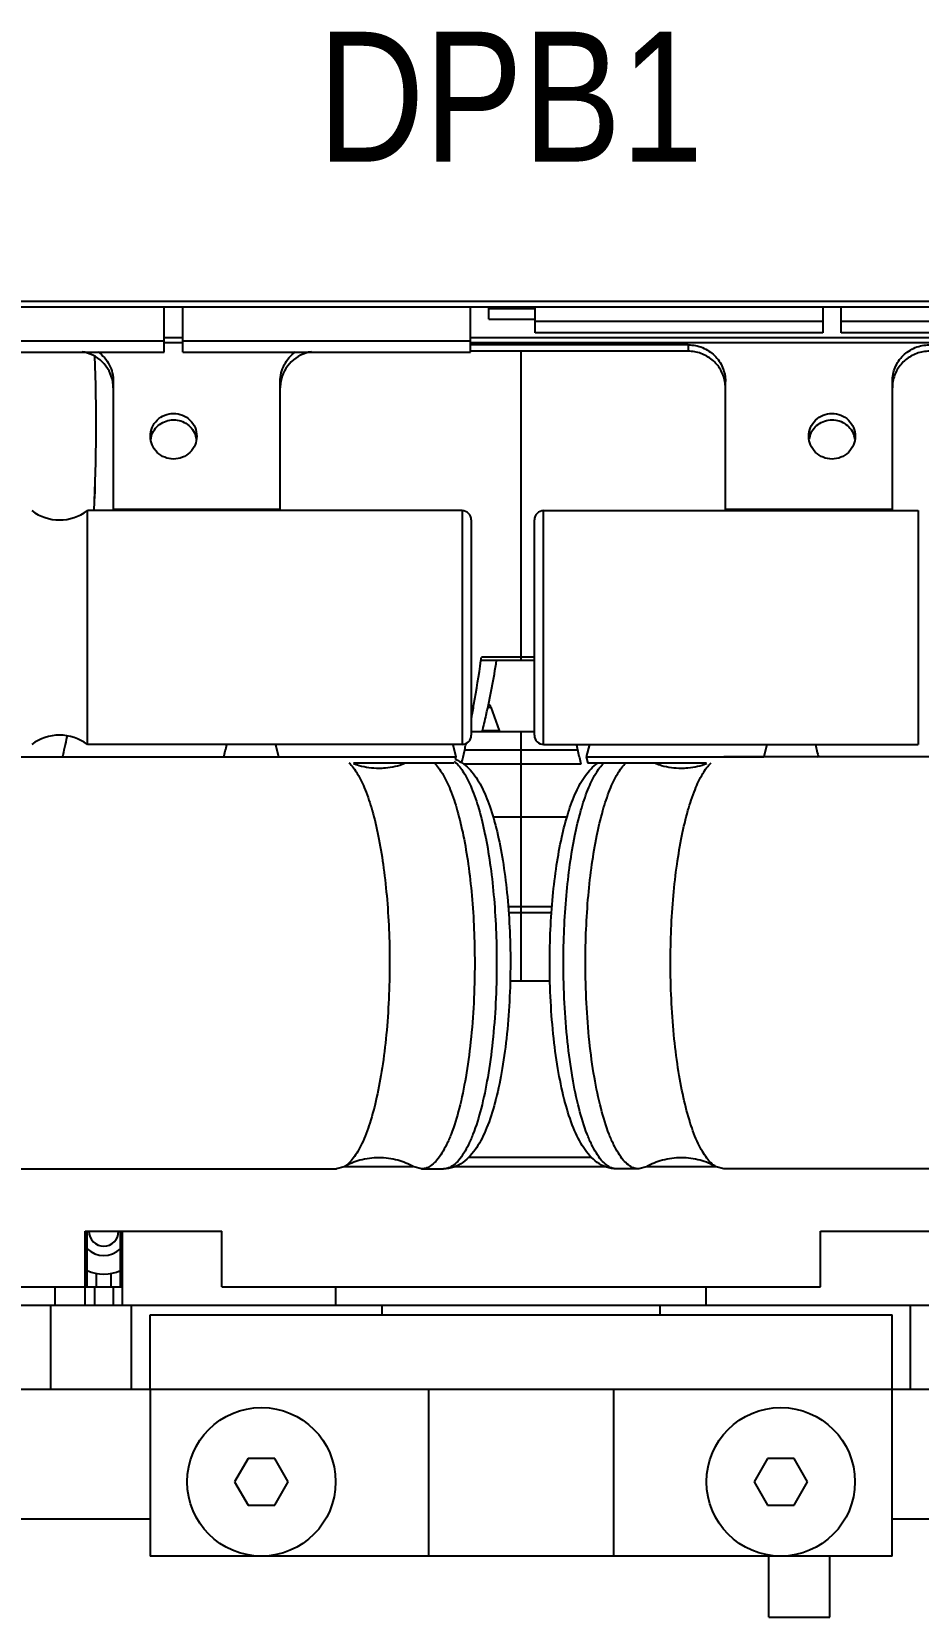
# Model space of a CAD drawing. Header units: millimetres. Extents: x 0 to 841, y 0 to 594.
# Drawn here: x 253.31 to 277.21, y 177.26 to 219.98 of the extents above; entities that cross this region are included whole.
import ezdxf

# ---------------------------------------------------------------- set-up
doc = ezdxf.new("R2010")
doc.units = ezdxf.units.MM
doc.header["$LTSCALE"] = 46.255
doc.layers.get('0').update_dxf_attribs({"linetype": 'CONTINUOUS'})
doc.layers.add('AXIS', color=7, linetype='CONTINUOUS')
doc.styles.add('TEXTSTYLE_2', font='txt', dxfattribs={"width": 0.85})

msp = doc.modelspace()

# ---------------------------------------------------------------- linework, layer by layer
at = {"color": 7, "linetype": 'CONTINUOUS'}
for p, q in [((288.888, 212.705), (248.888, 212.705)), ((248.888, 212.566), (288.888, 212.566)), ((256.888, 211.347), (256.888, 212.566)), ((257.388, 211.347), (257.388, 212.566)), ((265.138, 211.347), (265.138, 212.566)), ((265.638, 212.233), (265.638, 212.566)), ((265.638, 212.52), (266.888, 212.52)), ((266.888, 211.868), (266.888, 212.566)), ((274.638, 212.566), (274.638, 211.868)), ((275.138, 211.868), (275.138, 212.566)), ((265.638, 212.233), (266.888, 212.233)), ((274.638, 212.172), (266.888, 212.172)), ((282.888, 212.172), (275.138, 212.172)), ((249.138, 211.651), (256.888, 211.651)), ((256.888, 211.741), (257.388, 211.741)), ((256.888, 211.602), (257.388, 211.602)), ((257.388, 211.651), (265.138, 211.651)), ((265.138, 211.741), (283.138, 211.741)), ((265.138, 211.602), (283.138, 211.602)), ((271.013, 211.541), (265.138, 211.541)), ((274.638, 211.868), (266.888, 211.868)), ((271.013, 211.541), (271.013, 211.368)), ((282.888, 211.868), (275.138, 211.868)), ((249.138, 211.347), (256.888, 211.347)), ((257.388, 211.347), (265.138, 211.347)), ((271.013, 211.368), (265.138, 211.368)), ((266.506, 203.047), (266.506, 211.368)), ((255.513, 210.556), (255.513, 207.074)), ((260.013, 207.074), (260.013, 210.556)), ((272.013, 207.074), (272.013, 210.556)), ((276.513, 207.074), (276.513, 210.556)), ((254.813, 200.774), (254.813, 207.074)), ((255.513, 207.11), (260.013, 207.11)), ((264.913, 207.074), (264.913, 200.774)), ((265.163, 206.824), (265.163, 201.024)), ((266.863, 201.024), (266.863, 206.824)), ((267.113, 200.774), (267.113, 207.074)), ((272.013, 207.11), (276.513, 207.11)), ((277.213, 207.074), (277.213, 200.774)), ((265.423, 203.032), (265.425, 203.045)), ((265.437, 203.131), (266.863, 203.131)), ((265.437, 203.047), (266.863, 203.047)), ((265.609, 201.777), (265.686, 201.777)), ((265.686, 201.777), (265.91, 201.148)), ((265.163, 201.119), (266.863, 201.119)), ((265.464, 201.148), (265.91, 201.148)), ((265.91, 201.148), (265.916, 201.119)), ((266.506, 194.405), (266.506, 201.119)), ((259.881, 200.774), (259.968, 200.438)), ((259.968, 200.438), (264.749, 200.438)), ((264.662, 200.774), (264.749, 200.438)), ((268.033, 200.62), (264.979, 200.62)), ((268.35, 200.774), (268.263, 200.438)), ((268.263, 200.438), (273.045, 200.438)), ((273.131, 200.774), (273.045, 200.438)), ((268.118, 200.245), (264.95, 200.245)), ((265.75, 198.82), (267.746, 198.82)), ((266.158, 196.403), (267.337, 196.403)), ((266.168, 196.249), (267.327, 196.249)), ((261.733, 189.395), (261.525, 189.337)), ((261.752, 189.405), (263.591, 189.405)), ((263.819, 189.337), (263.611, 189.395)), ((264.724, 189.405), (268.771, 189.405)), ((265.095, 189.655), (268.401, 189.655)), ((269.884, 189.395), (269.676, 189.337)), ((269.903, 189.405), (271.743, 189.405)), ((271.97, 189.337), (271.763, 189.395)), ((254.756, 187.655), (258.44, 187.655)), ((254.756, 185.655), (254.756, 187.655)), ((255.756, 187.655), (255.756, 185.655)), ((258.44, 186.155), (258.44, 187.655)), ((274.573, 187.655), (278.256, 187.655)), ((274.573, 186.155), (274.573, 187.655)), ((255.056, 186.155), (255.056, 186.525)), ((255.456, 186.155), (255.456, 186.525)), ((246.006, 186.155), (255.756, 186.155)), ((253.95, 185.655), (253.95, 186.155)), ((255.006, 186.155), (255.006, 185.655)), ((255.506, 186.155), (255.506, 185.655)), ((258.44, 186.155), (274.573, 186.155)), ((261.515, 185.655), (261.515, 186.155)), ((271.497, 185.655), (271.497, 186.155)), ((287.006, 185.655), (246.006, 185.655)), ((253.831, 183.405), (253.831, 185.655)), ((256.006, 183.405), (256.006, 185.655)), ((277.006, 183.405), (277.006, 185.655)), ((249.51, 183.405), (283.502, 183.405)), ((256.506, 183.405), (256.506, 178.905)), ((264.006, 183.405), (264.006, 178.905)), ((269.006, 178.905), (269.006, 183.405)), ((276.506, 178.905), (276.506, 183.405)), ((259.145, 181.53), (258.784, 180.905)), ((259.867, 181.53), (259.145, 181.53)), ((260.228, 180.905), (259.867, 181.53)), ((273.145, 181.53), (272.784, 180.905)), ((273.867, 181.53), (273.145, 181.53)), ((274.228, 180.905), (273.867, 181.53)), ((258.784, 180.905), (259.145, 180.28)), ((259.867, 180.28), (260.228, 180.905)), ((272.784, 180.905), (273.145, 180.28)), ((273.867, 180.28), (274.228, 180.905)), ((250.681, 179.905), (256.506, 179.905)), ((259.145, 180.28), (259.867, 180.28)), ((273.145, 180.28), (273.867, 180.28)), ((276.506, 179.905), (282.331, 179.905)), ((276.506, 178.905), (256.506, 178.905)), ((273.181, 177.255), (273.181, 178.905)), ((274.831, 177.255), (274.831, 178.905)), ((273.181, 177.255), (274.831, 177.255))]:
    msp.add_line(p, q, dxfattribs=at)
for centre in [(259.506, 180.905), (273.506, 180.905)]:
    msp.add_circle(centre, 2, dxfattribs=at)
for centre, radius, start, end in [((204.184, 209.406), 50.868, 357.3653, 2.063), ((204.321, 209.406), 50.73, 357.3635, 2.0638), ((254.54, 210.382), 0.973, 0.025, 10.1977), ((260.986, 210.382), 0.973, 169.8023, 179.975), ((271.04, 210.382), 0.973, 0.025, 10.1977), ((277.486, 210.382), 0.973, 169.8023, 179.975), ((257.122, 208.905), 0.609, 163.7447, 171.2767), ((257.154, 208.905), 0.609, 8.7229, 16.5614), ((274.872, 208.905), 0.609, 163.7447, 171.2767), ((274.904, 208.905), 0.609, 8.7229, 16.5614), ((254.063, 208.074), 1.25, 233.1301, 306.8699), ((264.913, 206.824), 0.25, 360, 90), ((267.113, 206.824), 0.25, 90, 180), ((230.016, 208.059), 35.762, 351.9396, 352.0784), ((254.063, 199.774), 1.25, 53.1301, 126.8699), ((230.907, 205.959), 23.887, 346.5894, 347.9866), ((230.927, 205.954), 23.866, 346.5946, 347.9682), ((264.913, 201.024), 0.25, 270, 0), ((267.113, 201.024), 0.25, 180, 270), ((236.059, 205.774), 23.061, 346.5902, 347.4758), ((243.381, 205.568), 22.162, 346.1979, 347.0214), ((242.111, 205.863), 23.465, 347.0171, 347.3978), ((241.572, 205.984), 24.018, 347.3968, 347.5142), ((290.959, 205.876), 23.525, 192.5482, 192.9825), ((289.527, 205.544), 22.055, 192.9771, 193.9024), ((296.953, 205.774), 23.061, 192.5242, 193.4098), ((264.212, 199.711), 0.783, 49.1666, 50.1576), ((255.256, 187.655), 0.4, 180, 360), ((255.256, 187.655), 0.65, 226.0078, 313.9921)]:
    msp.add_arc(centre, radius, start, end, dxfattribs=at)
for points, knots in [([(271.013, 211.541), (271.143, 211.541), (271.405, 211.49), (271.738, 211.272), (271.961, 210.944), (272.013, 210.685), (272.013, 210.556)], [0, 0, 0, 0, 0.251784, 0.5025, 0.751752, 1, 1, 1, 1]), ([(276.513, 210.556), (276.513, 210.685), (276.565, 210.944), (276.788, 211.272), (277.121, 211.49), (277.383, 211.541), (277.513, 211.541)], [0, 0, 0, 0, 0.248248, 0.4975, 0.748216, 1, 1, 1, 1]), ([(255.498, 210.555), (255.462, 210.752), (255.26, 211.134), (254.872, 211.323), (254.673, 211.355)], [0, 0, 0, 0, 0.49778, 1, 1, 1, 1]), ([(255.1, 211.354), (255.226, 211.264), (255.437, 211.022), (255.513, 210.71), (255.513, 210.556)], [0, 0, 0, 0, 0.501408, 1, 1, 1, 1]), ([(260.013, 210.556), (260.013, 210.71), (260.088, 211.022), (260.3, 211.264), (260.426, 211.354)], [0, 0, 0, 0, 0.498592, 1, 1, 1, 1]), ([(260.853, 211.355), (260.654, 211.323), (260.266, 211.134), (260.064, 210.752), (260.028, 210.555)], [0, 0, 0, 0, 0.50222, 1, 1, 1, 1]), ([(271.998, 210.555), (271.977, 210.667), (271.896, 210.887), (271.668, 211.153), (271.361, 211.327), (271.129, 211.368), (271.013, 211.368)], [0, 0, 0, 0, 0.248337, 0.49776, 0.748438, 1, 1, 1, 1]), ([(277.513, 211.368), (277.397, 211.368), (277.164, 211.327), (276.858, 211.153), (276.63, 210.887), (276.549, 210.667), (276.528, 210.555)], [0, 0, 0, 0, 0.251562, 0.50224, 0.751663, 1, 1, 1, 1]), ([(256.513, 209.079), (256.513, 209.159), (256.546, 209.322), (256.685, 209.526), (256.893, 209.663), (257.138, 209.711), (257.383, 209.663), (257.591, 209.526), (257.73, 209.322), (257.763, 209.159), (257.763, 209.079)], [0, 0, 0, 0, 0.124131, 0.248748, 0.374118, 0.5, 0.625882, 0.751252, 0.875869, 1, 1, 1, 1]), ([(256.537, 209.076), (256.574, 209.201), (256.736, 209.434), (257.136, 209.564), (257.537, 209.436), (257.7, 209.204), (257.738, 209.079)], [0, 0, 0, 0, 0.248893, 0.499985, 0.75109, 1, 1, 1, 1]), ([(274.263, 209.079), (274.263, 209.159), (274.296, 209.322), (274.435, 209.526), (274.643, 209.663), (274.888, 209.711), (275.133, 209.663), (275.341, 209.526), (275.48, 209.322), (275.513, 209.159), (275.513, 209.079)], [0, 0, 0, 0, 0.124131, 0.248748, 0.374118, 0.5, 0.625882, 0.751252, 0.875869, 1, 1, 1, 1]), ([(274.287, 209.076), (274.324, 209.201), (274.486, 209.434), (274.886, 209.564), (275.287, 209.436), (275.45, 209.204), (275.488, 209.079)], [0, 0, 0, 0, 0.248893, 0.499985, 0.75109, 1, 1, 1, 1]), ([(257.763, 209.079), (257.763, 208.999), (257.73, 208.837), (257.591, 208.632), (257.383, 208.496), (257.138, 208.448), (256.893, 208.496), (256.685, 208.632), (256.546, 208.837), (256.513, 208.999), (256.513, 209.079)], [0, 0, 0, 0, 0.124131, 0.248748, 0.374118, 0.5, 0.625882, 0.751252, 0.875869, 1, 1, 1, 1]), ([(275.513, 209.079), (275.513, 208.999), (275.48, 208.837), (275.341, 208.632), (275.133, 208.496), (274.888, 208.448), (274.643, 208.496), (274.435, 208.632), (274.296, 208.837), (274.263, 208.999), (274.263, 209.079)], [0, 0, 0, 0, 0.124131, 0.248748, 0.374118, 0.5, 0.625882, 0.751252, 0.875869, 1, 1, 1, 1]), ([(265.166, 201.484), (265.19, 201.609), (265.285, 202.123), (265.367, 202.64), (265.423, 203.032)], [0, 0, 0, 0, 0.242262, 1, 1, 1, 1]), ([(265.459, 201.114), (265.496, 201.264), (265.645, 201.903), (265.767, 202.548), (265.847, 203.042)], [0, 0, 0, 0, 0.236424, 1, 1, 1, 1]), ([(265.629, 201.867), (265.642, 201.859), (265.665, 201.83), (265.679, 201.797), (265.686, 201.777)], [0, 0, 0, 0, 0.40541, 1, 1, 1, 1]), ([(261.864, 200.28), (261.954, 200.195), (262.122, 199.961), (262.326, 199.524), (262.51, 198.962), (262.668, 198.289), (262.796, 197.524), (262.925, 196.382), (262.961, 195.492), (262.961, 194.887)], [0, 0, 0, 0, 0.066154, 0.152378, 0.258564, 0.382974, 0.522898, 0.674982, 1, 1, 1, 1]), ([(261.979, 200.263), (262.032, 200.243), (262.256, 200.169), (262.493, 200.137), (262.672, 200.137)], [0, 0, 0, 0, 0.240527, 1, 1, 1, 1]), ([(262.672, 200.137), (262.732, 200.137), (262.964, 200.147), (263.195, 200.2), (263.356, 200.26)], [0, 0, 0, 0, 0.258695, 1, 1, 1, 1]), ([(264.158, 200.28), (264.248, 200.196), (264.416, 199.962), (264.619, 199.524), (264.803, 198.962), (264.962, 198.29), (265.09, 197.525), (265.219, 196.382), (265.255, 195.492), (265.255, 194.887)], [0, 0, 0, 0, 0.066134, 0.15234, 0.258517, 0.382925, 0.522855, 0.67495, 1, 1, 1, 1]), ([(264.724, 200.303), (264.816, 200.224), (264.988, 199.996), (265.196, 199.564), (265.384, 199.004), (265.546, 198.329), (265.677, 197.557), (265.809, 196.401), (265.847, 195.5), (265.847, 194.887)], [0, 0, 0, 0, 0.064652, 0.149673, 0.255176, 0.379458, 0.519766, 0.672649, 1, 1, 1, 1]), ([(264.734, 200.373), (264.813, 200.341), (264.96, 200.256), (265.145, 200.083), (265.301, 199.879), (265.489, 199.558), (265.686, 199.073), (265.874, 198.401), (266.024, 197.625), (266.135, 196.763), (266.202, 195.84), (266.217, 195.208), (266.217, 194.887)], [0, 0, 0, 0, 0.0432, 0.08536, 0.128283, 0.173577, 0.275084, 0.393706, 0.528854, 0.677743, 0.836355, 1, 1, 1, 1]), ([(267.278, 194.887), (267.278, 195.487), (267.316, 196.367), (267.452, 197.495), (267.588, 198.248), (267.758, 198.909), (267.963, 199.47), (268.213, 199.934), (268.441, 200.181), (268.571, 200.27)], [0, 0, 0, 0, 0.317543, 0.465516, 0.601216, 0.72193, 0.826544, 0.916889, 1, 1, 1, 1]), ([(267.648, 194.887), (267.648, 195.492), (267.685, 196.382), (267.813, 197.525), (267.942, 198.29), (268.1, 198.962), (268.284, 199.525), (268.488, 199.962), (268.656, 200.196), (268.746, 200.28)], [0, 0, 0, 0, 0.325056, 0.477153, 0.617085, 0.741493, 0.847668, 0.933871, 1, 1, 1, 1]), ([(268.24, 194.887), (268.24, 195.492), (268.276, 196.382), (268.405, 197.525), (268.534, 198.29), (268.692, 198.962), (268.876, 199.524), (269.079, 199.962), (269.247, 200.196), (269.337, 200.28)], [0, 0, 0, 0, 0.32505, 0.477145, 0.617075, 0.741483, 0.84766, 0.933866, 1, 1, 1, 1]), ([(270.131, 200.263), (270.184, 200.243), (270.408, 200.169), (270.645, 200.137), (270.823, 200.137)], [0, 0, 0, 0, 0.240527, 1, 1, 1, 1]), ([(270.534, 194.887), (270.534, 195.492), (270.57, 196.382), (270.699, 197.524), (270.827, 198.289), (270.986, 198.962), (271.17, 199.524), (271.373, 199.961), (271.541, 200.195), (271.631, 200.28)], [0, 0, 0, 0, 0.325018, 0.477101, 0.617026, 0.741436, 0.847622, 0.933845, 1, 1, 1, 1]), ([(270.823, 200.137), (270.884, 200.137), (271.116, 200.147), (271.347, 200.2), (271.508, 200.26)], [0, 0, 0, 0, 0.258695, 1, 1, 1, 1]), ([(262.961, 194.887), (262.961, 194.241), (262.92, 193.294), (262.773, 192.085), (262.628, 191.289), (262.45, 190.606), (262.271, 190.121), (262.11, 189.809), (261.963, 189.588), (261.831, 189.451), (261.733, 189.395)], [0, 0, 0, 0, 0.337034, 0.493179, 0.634969, 0.758575, 0.861092, 0.903954, 0.941191, 1, 1, 1, 1]), ([(265.255, 194.887), (265.255, 194.526), (265.237, 193.816), (265.158, 192.787), (265.03, 191.837), (264.857, 191.004), (264.675, 190.4), (264.506, 190.002), (264.38, 189.768), (264.248, 189.581), (264.111, 189.444), (263.969, 189.357), (263.867, 189.337), (263.819, 189.337)], [0, 0, 0, 0, 0.181403, 0.356305, 0.518537, 0.662534, 0.783744, 0.834825, 0.879284, 0.917211, 0.94908, 0.976001, 1, 1, 1, 1]), ([(266.217, 194.887), (266.217, 194.541), (266.2, 193.861), (266.122, 192.874), (265.995, 191.962), (265.822, 191.154), (265.606, 190.471), (265.374, 189.991), (265.143, 189.686), (264.94, 189.501), (264.694, 189.37), (264.505, 189.337), (264.41, 189.337)], [0, 0, 0, 0, 0.166982, 0.328002, 0.477566, 0.611142, 0.726015, 0.822942, 0.866814, 0.909886, 0.954168, 1, 1, 1, 1]), ([(265.847, 194.887), (265.847, 194.526), (265.829, 193.816), (265.75, 192.787), (265.621, 191.837), (265.449, 191.004), (265.266, 190.4), (265.097, 190.002), (264.971, 189.768), (264.84, 189.581), (264.703, 189.444), (264.56, 189.357), (264.458, 189.337), (264.41, 189.337)], [0, 0, 0, 0, 0.1814, 0.356302, 0.518535, 0.662533, 0.783743, 0.834824, 0.879283, 0.917211, 0.949081, 0.975998, 1, 1, 1, 1]), ([(269.085, 189.337), (268.99, 189.337), (268.802, 189.37), (268.555, 189.501), (268.353, 189.686), (268.122, 189.991), (267.889, 190.471), (267.673, 191.154), (267.5, 191.962), (267.373, 192.874), (267.295, 193.861), (267.278, 194.541), (267.278, 194.887)], [0, 0, 0, 0, 0.045832, 0.090115, 0.133187, 0.17706, 0.273987, 0.388861, 0.522436, 0.672, 0.833019, 1, 1, 1, 1]), ([(269.085, 189.337), (269.037, 189.337), (268.935, 189.357), (268.792, 189.444), (268.655, 189.581), (268.524, 189.768), (268.398, 190.002), (268.229, 190.4), (268.046, 191.004), (267.874, 191.837), (267.745, 192.787), (267.666, 193.816), (267.648, 194.526), (267.648, 194.887)], [0, 0, 0, 0, 0.024002, 0.050919, 0.082789, 0.120717, 0.165176, 0.216257, 0.337467, 0.481465, 0.643698, 0.818599, 1, 1, 1, 1]), ([(269.676, 189.337), (269.629, 189.337), (269.527, 189.357), (269.384, 189.444), (269.247, 189.581), (269.116, 189.768), (268.99, 190.002), (268.821, 190.4), (268.638, 191.004), (268.465, 191.837), (268.337, 192.787), (268.258, 193.816), (268.24, 194.526), (268.24, 194.887)], [0, 0, 0, 0, 0.023999, 0.05092, 0.082789, 0.120716, 0.165175, 0.216256, 0.337466, 0.481463, 0.643695, 0.818597, 1, 1, 1, 1]), ([(271.763, 189.395), (271.664, 189.451), (271.532, 189.588), (271.386, 189.809), (271.224, 190.121), (271.045, 190.606), (270.867, 191.289), (270.722, 192.085), (270.575, 193.294), (270.534, 194.241), (270.534, 194.887)], [0, 0, 0, 0, 0.058807, 0.096044, 0.138905, 0.241422, 0.365028, 0.506818, 0.662964, 1, 1, 1, 1]), ([(262.672, 189.637), (262.501, 189.637), (262.173, 189.594), (261.867, 189.471), (261.732, 189.395)], [0, 0, 0, 0, 0.525207, 1, 1, 1, 1]), ([(263.611, 189.395), (263.476, 189.471), (263.17, 189.594), (262.843, 189.637), (262.672, 189.637)], [0, 0, 0, 0, 0.474707, 1, 1, 1, 1]), ([(270.823, 189.637), (270.652, 189.637), (270.325, 189.594), (270.019, 189.471), (269.884, 189.395)], [0, 0, 0, 0, 0.525207, 1, 1, 1, 1]), ([(271.763, 189.395), (271.628, 189.471), (271.322, 189.594), (270.995, 189.637), (270.823, 189.637)], [0, 0, 0, 0, 0.474707, 1, 1, 1, 1])]:
    msp.add_open_spline(points, degree=3, knots=knots, dxfattribs=at)
at = {"layer": 'AXIS', "color": 7, "linetype": 'CONTINUOUS'}
for p, q in [((264.913, 207.074), (254.813, 207.074)), ((267.113, 207.074), (277.213, 207.074)), ((250.308, 200.437), (261.525, 200.437)), ((264.913, 200.774), (254.813, 200.774)), ((264.749, 200.438), (264.73, 200.366)), ((267.113, 200.774), (277.213, 200.774)), ((268.263, 200.438), (268.307, 200.268)), ((283.187, 200.437), (271.97, 200.437)), ((264.705, 200.268), (261.985, 200.268)), ((271.499, 200.268), (268.307, 200.268)), ((266.208, 194.405), (267.287, 194.405)), ((250.308, 189.337), (261.525, 189.337)), ((263.819, 189.337), (264.41, 189.337)), ((269.676, 189.337), (269.085, 189.337)), ((283.187, 189.337), (271.97, 189.337)), ((254.806, 186.155), (254.806, 187.655)), ((255.706, 186.155), (255.706, 187.655)), ((262.756, 185.405), (262.756, 185.655)), ((270.256, 185.405), (270.256, 185.655)), ((256.506, 185.405), (276.506, 185.405)), ((256.506, 183.405), (256.506, 185.405)), ((276.506, 183.405), (276.506, 185.405))]:
    msp.add_line(p, q, dxfattribs=at)
msp.add_arc((255.256, 187.655), 1.15, 246.9276, 293.0724, dxfattribs=at)

# ---------------------------------------------------------------- texts
at = {"color": 2, "linetype": 'CONTINUOUS', "insert": (261.025, 219.979), "char_height": 3.5, "width": 14.50313, "attachment_point": 1, "line_spacing_factor": 0.9, "style": 'TEXTSTYLE_2'}
msp.add_mtext('DPB1', dxfattribs=at)

doc.saveas('drawing.dxf')
